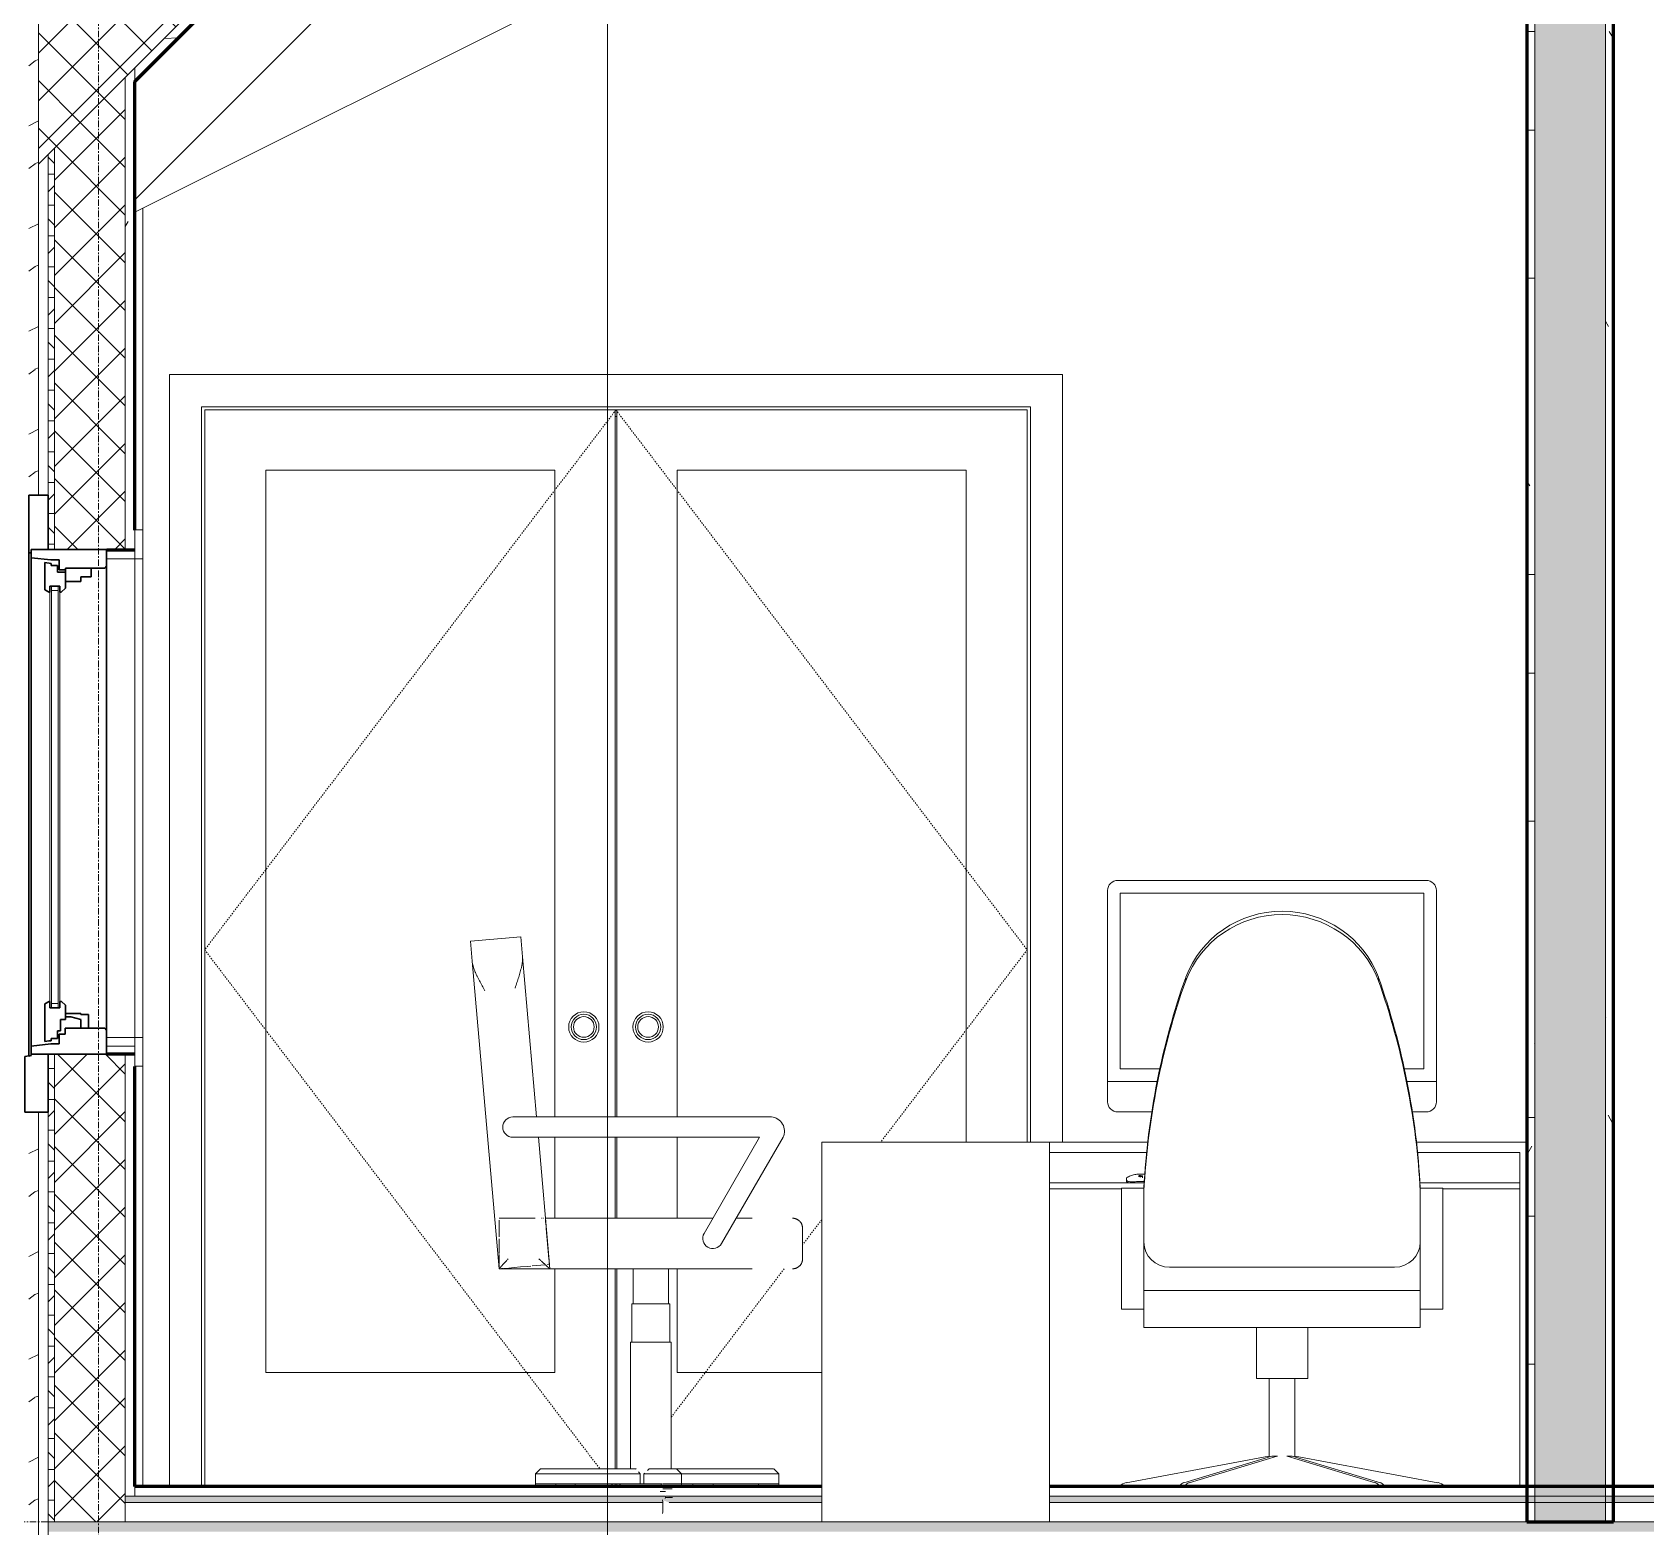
# Model space of a CAD drawing. Header units: inches. Extents: x -9046 to -7171, y -279 to 479.
# Drawn here: x -7554.7 to -7429.2, y 146.9 to 263.1 of the extents above; entities that cross this region are included whole.
import ezdxf

# ---------------------------------------------------------------- set-up
doc = ezdxf.new("R2010")
doc.units = ezdxf.units.IN
doc.header["$MEASUREMENT"] = 0
doc.linetypes.add('Dash 1_16_', pattern=[0.125, 0.0625, -0.0625])
doc.linetypes.add('Grid Line 1_2_', pattern=[0.875, 0.5, -0.125, 0.125, -0.125])
for name, color, linetype, lineweight in [('A-DOOR', 31, 'Continuous', 18), ('A-DOOR-1', 31, 'Continuous', 9), ('A-DOOR-2', 31, 'Dash 1_16_', 9), ('A-DOOR-FRAM', 31, 'Continuous', 9), ('A-FLOR-1', 192, 'Continuous', 60), ('A-FLOR-LEVL-1', 51, 'Grid Line 1_2_', 9), ('A-FLOR-MCUT', 51, 'Continuous', 18), ('A-FLOR-PATT-1', 8, 'Continuous', 9), ('A-GLAZ-1', 151, 'Continuous', 9), ('A-GLAZ-2', 151, 'Continuous', 30), ('A-ROOF', 132, 'Continuous', 18), ('A-ROOF-1', 132, 'Continuous', 60), ('A-ROOF-PATT-1', 132, 'Continuous', 9), ('A-WALL', 113, 'Continuous', 18), ('A-WALL-PATT-1', 111, 'Continuous', 9), ('G-ANNO-SYMB-1', 111, 'Continuous', 9), ('I-FURN', 30, 'Continuous', 9), ('I-WALL', 2, 'Continuous', 18), ('I-WALL-1', 2, 'Continuous', 60), ('S-BEAM', 12, 'Continuous', 9), ('S-GRID-1', 1, 'Grid Line 1_2_', 9)]:
    doc.layers.add(name, color=color, linetype=linetype, lineweight=lineweight)
pattern_1 = [(0, (-7549.7363, 124.937), (15.36, 3.84), [0.634, -10.886, 0.634, -10.886, -61.44]), (0, (-7549.7363, 124.937), (15.36, 3.84), [-23.04, 0.634, -22.406, 0.634, -10.886, -26.88]), (0, (-7549.7363, 124.937), (15.36, 3.84), [-57.6, 0.634, -7.046, 0.634, -18.566]), (120, (-7543.9763, 126.857), (-11.00554, 11.38215), [0.634, -10.886, 0.634, -10.886, -61.44]), (120, (-7543.9763, 126.857), (-11.00554, 11.38215), [-23.04, 0.634, -22.406, 0.634, -10.886, -26.88]), (120, (-7543.9763, 126.857), (-11.00554, 11.38215), [-57.6, 0.634, -7.046, 0.634, -18.566]), (240, (-7542.0563, 134.537), (-4.35446, -15.22215), [0.634, -10.886, 0.634, -10.886, -61.44]), (240, (-7542.0563, 134.537), (-4.35446, -15.22215), [-23.04, 0.634, -22.406, 0.634, -10.886, -26.88]), (240, (-7542.0563, 134.537), (-4.35446, -15.22215), [-57.6, 0.634, -7.046, 0.634, -18.566])]
pattern_2 = [(45, (-7549.7363, 124.937), (-1.856155, 1.856155), []), (135, (-7549.7363, 124.937), (-1.856155, -1.856155), [])]
pattern_3 = [(0, (-7549.7363, 124.937), (0, 2.399), []), (315, (-7549.7363, 124.937), (2.398506, 0), [3.393, -3.393]), (45, (-7549.7363, 124.937), (2.398506, 0), [3.393, -3.393])]

# ---------------------------------------------------------------- blocks, each defined once
blk = doc.blocks.new('Window-Casement-Andersen-A_Series - ACW3434-2462283-BUILDING SECTION - EAST_WEST - LOOKING NORTH')
at = {"layer": 'A-GLAZ-1'}
for p, q in [((8629.38, 224.41), (8630.01, 224.41)), ((8629.38, 182.69), (8629.38, 224.41)), ((8630.01, 224.41), (8630.01, 182.69)), ((8627.19, 222.84), (8629.38, 222.84)), ((8627.19, 184.25), (8627.19, 222.84)), ((8629.38, 222.84), (8629.38, 184.25)), ((8627.19, 222.16), (8629.38, 222.16)), ((8629.38, 222.16), (8630.01, 222.16)), ((8622.89, 220.04), (8622.89, 219.56)), ((8622.89, 219.71), (8623.41, 219.71)), ((8623.41, 219.56), (8623.41, 220.04)), ((8622.77, 219.56), (8622.77, 187.74)), ((8622.89, 219.56), (8622.89, 187.74)), ((8623.41, 219.56), (8623.41, 187.74)), ((8623.54, 219.56), (8623.54, 187.74)), ((8622.89, 187.24), (8622.89, 187.74)), ((8622.89, 187.57), (8623.41, 187.57)), ((8623.41, 187.74), (8623.41, 187.24)), ((8627.19, 184.94), (8629.38, 184.94)), ((8629.38, 184.94), (8630.01, 184.94)), ((8629.38, 184.25), (8627.19, 184.25)), ((8630.01, 182.69), (8629.38, 182.69))]:
    blk.add_line(p, q, dxfattribs=at)
at = {"layer": 'A-GLAZ-2'}
for p, q in [((8621.13, 227.13), (8622.63, 227.13)), ((8621.13, 227.13), (8622.63, 227.13)), ((8621.13, 183.49), (8621.13, 227.13)), ((8621.13, 226.63), (8621.13, 226.25)), ((8621.13, 226.25), (8621.13, 222.63)), ((8622.63, 227.13), (8622.63, 222.88)), ((8621.13, 222.63), (8621.32, 222.63)), ((8621.32, 222.88), (8627.19, 222.88)), ((8621.32, 183.63), (8621.32, 222.88)), ((8622.86, 222.08), (8621.32, 222.25)), ((8627.19, 222.88), (8627.19, 183.63)), ((8622.39, 219.75), (8622.39, 221.89)), ((8622.39, 221.89), (8622.87, 221.81)), ((8623.5, 222.08), (8622.86, 222.08)), ((8622.87, 221.81), (8622.87, 221.64)), ((8622.87, 221.64), (8623.37, 221.64)), ((8623.37, 221.64), (8623.37, 221.12)), ((8623.37, 221.12), (8623.98, 221.12)), ((8623.5, 221.31), (8623.5, 222.08)), ((8623.98, 221.31), (8623.5, 221.31)), ((8623.98, 221.44), (8623.98, 219.88)), ((8627.04, 221.44), (8623.98, 221.44)), ((8625.98, 221.44), (8625.98, 220.76)), ((8627.19, 221.6), (8627.04, 221.44)), ((8622.72, 219.56), (8622.39, 219.75)), ((8622.77, 220.04), (8623.54, 220.04)), ((8622.77, 220.04), (8622.77, 219.56)), ((8623.54, 220.04), (8623.54, 219.56)), ((8623.98, 219.88), (8623.66, 219.56)), ((8625.17, 220.4), (8623.98, 220.4)), ((8625.98, 220.76), (8625.17, 220.76)), ((8625.17, 220.76), (8625.17, 220.4)), ((8622.77, 219.56), (8622.72, 219.56)), ((8623.66, 219.56), (8623.54, 219.56)), ((8622.39, 187.54), (8622.72, 187.74)), ((8622.39, 184.61), (8622.39, 187.54)), ((8622.72, 187.74), (8622.77, 187.74)), ((8622.77, 187.74), (8622.77, 187.24)), ((8622.77, 187.24), (8623.54, 187.24)), ((8623.54, 187.24), (8623.54, 187.74)), ((8623.54, 187.74), (8623.67, 187.74)), ((8623.67, 187.74), (8623.98, 187.44)), ((8623.98, 187.44), (8623.98, 186.32)), ((8623.98, 186.32), (8623.61, 186.32)), ((8623.61, 186.32), (8623.61, 185.45)), ((8623.98, 186.81), (8625.18, 186.81)), ((8623.98, 186.54), (8624.41, 186.54)), ((8624.41, 186.54), (8625.17, 186.34)), ((8625.17, 186.34), (8625.17, 185.65)), ((8625.18, 186.81), (8625.18, 186.71)), ((8625.78, 186.71), (8625.18, 186.71)), ((8625.78, 185.65), (8625.78, 186.71)), ((8622.7, 184.66), (8622.39, 184.61)), ((8622.87, 184.66), (8622.7, 184.66)), ((8623.37, 184.86), (8622.87, 184.86)), ((8622.87, 184.86), (8622.87, 184.66)), ((8623.61, 185.45), (8623.37, 185.45)), ((8623.37, 185.45), (8623.37, 184.86)), ((8623.5, 185.19), (8623.5, 184.43)), ((8623.97, 185.19), (8623.5, 185.19)), ((8627.04, 185.65), (8623.97, 185.65)), ((8623.97, 185.65), (8623.97, 185.19)), ((8627.19, 185.49), (8627.04, 185.65)), ((8620.82, 183.44), (8621.32, 183.53)), ((8620.82, 179.13), (8620.82, 183.44)), ((8621.32, 183.53), (8621.13, 183.49)), ((8622.86, 184.43), (8621.32, 184.25)), ((8627.19, 183.63), (8621.32, 183.63)), ((8621.32, 183.63), (8621.32, 183.53)), ((8621.32, 183.53), (8621.32, 183.63)), ((8622.63, 183.63), (8622.63, 182)), ((8622.63, 183.63), (8622.63, 179.13)), ((8623.5, 184.43), (8622.86, 184.43)), ((8622.63, 179.13), (8620.82, 179.13)), ((8621.13, 179.13), (8622.63, 179.13))]:
    blk.add_line(p, q, dxfattribs=at)
blk = doc.blocks.new('Door-Interior-Double-Full Glass-Wood - 5_4x7-2414907-BUILDING SECTION - EAST_WEST - LOOKING NORTH')
at = {"layer": 'A-DOOR-1'}
for p, q in [((8632.07, 236.5), (8632.07, 150)), ((8701.57, 236.5), (8632.07, 236.5)), ((8701.57, 176.78), (8701.57, 236.5)), ((8634.57, 234), (8634.57, 150)), ((8634.57, 234), (8699.07, 234)), ((8634.82, 233.75), (8634.82, 150)), ((8666.76, 233.75), (8634.82, 233.75)), ((8666.76, 178.75), (8666.76, 233.75)), ((8698.82, 233.75), (8666.88, 233.75)), ((8666.88, 233.75), (8666.88, 178.75)), ((8698.82, 176.78), (8698.82, 233.75)), ((8699.07, 234), (8699.07, 176.78)), ((8639.57, 158.88), (8639.57, 229.06)), ((8639.57, 229.06), (8662.07, 229.06)), ((8662.07, 229.06), (8662.07, 178.75)), ((8671.57, 178.75), (8671.57, 229.06)), ((8671.57, 229.06), (8694.07, 229.06)), ((8694.07, 229.06), (8694.07, 176.78)), ((8662.07, 177.17), (8662.07, 170.87)), ((8666.76, 170.87), (8666.76, 177.17)), ((8666.88, 177.17), (8666.88, 170.87)), ((8671.57, 170.87), (8671.57, 177.17)), ((8662.07, 166.94), (8662.07, 158.88)), ((8666.76, 151.38), (8666.76, 166.94)), ((8666.88, 166.94), (8666.88, 151.38)), ((8671.57, 158.88), (8671.57, 166.94)), ((8662.07, 158.88), (8639.57, 158.88)), ((8682.83, 158.88), (8671.57, 158.88)), ((8666.76, 150), (8666.76, 150.2)), ((8666.88, 150.2), (8666.88, 150))]:
    blk.add_line(p, q, dxfattribs=at)
for centre, radius, start, end in [((8664.32, 185.75), 1.18, 0, 180), ((8664.32, 185.75), 0.984, 0, 180), ((8664.32, 185.75), 0.806, 0, 180), ((8669.32, 185.75), 1.18, 0, 180), ((8669.32, 185.75), 0.984, 360, 180), ((8669.32, 185.75), 0.806, 360, 180), ((8664.32, 185.75), 1.18, 180, 0), ((8664.32, 185.75), 0.984, 180, 0), ((8664.32, 185.75), 0.806, 180, 0), ((8669.32, 185.75), 1.18, 180, 360), ((8669.32, 185.75), 0.984, 180, 360), ((8669.32, 185.75), 0.806, 180, 360)]:
    blk.add_arc(centre, radius, start, end, dxfattribs=at)
at = {"layer": 'A-DOOR-2'}
for p, q in [((8666.82, 233.75), (8634.82, 191.75)), ((8666.82, 233.75), (8698.82, 191.75)), ((8634.82, 191.75), (8665.57, 151.38)), ((8698.82, 191.75), (8687.41, 176.78)), ((8682.83, 170.76), (8681.34, 168.81)), ((8679.91, 166.94), (8671.11, 155.38)), ((8666.47, 150.2), (8666.63, 150)), ((8667.16, 150.2), (8667.01, 150))]:
    blk.add_line(p, q, dxfattribs=at)
at = {"layer": 'A-DOOR-FRAM'}
for p, q in [((8634.82, 233.75), (8634.82, 150)), ((8634.82, 233.75), (8666.76, 233.75)), ((8666.76, 233.75), (8666.88, 233.75)), ((8666.88, 233.75), (8698.82, 233.75)), ((8698.82, 233.75), (8698.82, 176.78)), ((8666.76, 233.25), (8666.88, 233.25))]:
    blk.add_line(p, q, dxfattribs=at)
blk = doc.blocks.new('Truss - Truss-2014843-BUILDING SECTION - EAST_WEST - LOOKING NORTH')
at = {"layer": 'S-BEAM'}
for p, q in [((8629.38, 250.1), (8737.69, 358.42)), ((8629.38, 249.12), (8737.69, 303.28)), ((8643.64, 264.36), (8629.38, 250.1))]:
    blk.add_line(p, q, dxfattribs=at)
blk = doc.blocks.new('L-shaped_office_desk_18130 - Desk office-2126147-BUILDING SECTION - EAST_WEST - LOOKING NORTH')
at = {"layer": 'I-FURN'}
for p, q in [((8729.87, 197.15), (8705.86, 197.15)), ((8705.07, 196.36), (8705.07, 181.5)), ((8706.05, 196.17), (8706.05, 182.49)), ((8729.68, 196.17), (8706.05, 196.17)), ((8706.05, 182.49), (8706.05, 196.17)), ((8706.05, 196.17), (8729.68, 196.17)), ((8729.68, 182.49), (8729.68, 196.17)), ((8729.68, 196.17), (8729.68, 182.49)), ((8730.66, 181.5), (8730.66, 196.36)), ((8706.05, 182.49), (8709.16, 182.49)), ((8709.16, 182.49), (8706.05, 182.49)), ((8728.14, 182.49), (8729.68, 182.49)), ((8729.68, 182.49), (8728.14, 182.49)), ((8708.93, 181.5), (8705.07, 181.5)), ((8705.07, 179.93), (8705.07, 181.5)), ((8705.07, 181.5), (8708.93, 181.5)), ((8730.66, 181.5), (8728.37, 181.5)), ((8728.37, 181.5), (8730.66, 181.5)), ((8730.66, 181.5), (8730.66, 179.93)), ((8705.86, 179.14), (8708.55, 179.14)), ((8728.75, 179.14), (8729.87, 179.14)), ((8682.83, 176.78), (8700.54, 176.78)), ((8682.83, 147.25), (8682.83, 176.78)), ((8708.22, 176.78), (8700.54, 176.78)), ((8700.54, 176.78), (8700.54, 147.25)), ((8700.54, 175.99), (8708.15, 175.99)), ((8737.69, 176.78), (8729.09, 176.78)), ((8729.16, 175.99), (8737.16, 175.99)), ((8737.16, 175.99), (8737.16, 150)), ((8700.54, 173.63), (8707.94, 173.63)), ((8706.55, 173.84), (8706.55, 174)), ((8706.55, 173.84), (8706.55, 173.72)), ((8707.5, 174.12), (8707.5, 174.09)), ((8707.53, 174.2), (8707.53, 174.17)), ((8707.63, 174.14), (8707.63, 174.19)), ((8707.63, 174.1), (8707.63, 174.08)), ((8707.79, 174.02), (8707.79, 174.15)), ((8729.37, 173.63), (8737.16, 173.63)), ((8737.16, 173.63), (8737.16, 173.16)), ((8706.15, 173.16), (8700.54, 173.16)), ((8737.16, 173.16), (8731.15, 173.16)), ((8682.83, 147.25), (8700.54, 147.25))]:
    blk.add_line(p, q, dxfattribs=at)
at = {"layer": 'I-FURN', "flags": 128}
blk.add_lwpolyline([(8706.55, 174.02), (8706.63, 174.06), (8706.7, 174.1), (8706.78, 174.14), (8706.86, 174.17), (8706.94, 174.2), (8707.02, 174.23), (8707.1, 174.25), (8707.19, 174.27), (8707.27, 174.28), (8707.36, 174.3), (8707.44, 174.31), (8707.53, 174.31), (8707.61, 174.31), (8707.7, 174.31), (8707.79, 174.31), (8707.87, 174.3), (8707.96, 174.29), (8708, 174.28)], dxfattribs=at)
at = {"layer": 'I-FURN'}
for centre, start, end in [((8705.86, 196.36), 90, 180), ((8729.87, 196.36), 0, 90), ((8705.86, 179.93), 180, 270), ((8729.87, 179.93), 270, 0)]:
    blk.add_arc(centre, 0.787, start, end, dxfattribs=at)
for centre, major_axis, start_param, end_param in [((8707.57, 174.15), (0.0997, 0), 1.452382, 2.49958), ((8707.47, 174.14), (0.0832, 0), 5.320704, 7.56341), ((8707.64, 174.15), (0.171, 0), 3.696715, 4.403284), ((8707.56, 174.19), (0.0662, 0), 0, 2.117967), ((8707.6, 174.2), (0.0714, 0), 3.206189, 5.136484), ((8707.57, 174.15), (0.0997, 0), 0.928783, 1.432881), ((8707.61, 174.12), (0.0671, 0), 4.403284, 5.021494), ((8707.69, 174.15), (0.0997, 0), 0.109774, 2.212809), ((8707.65, 174.12), (0.0671, 0), 4.403284, 5.021494), ((8707.62, 174.15), (0.171, 0), 5.021494, 6.39296)]:
    blk.add_ellipse(centre, major_axis=major_axis, ratio=0.275637, start_param=start_param, end_param=end_param, dxfattribs=at)
for points in [[(8707.53, 173.73), (8707.46, 173.73), (8707.31, 173.72), (8707.1, 173.71), (8706.91, 173.71), (8706.75, 173.72), (8706.64, 173.74), (8706.57, 173.78), (8706.55, 173.82), (8706.55, 173.84)], [(8707.73, 173.73), (8707.7, 173.73), (8707.63, 173.73), (8707.57, 173.73), (8707.53, 173.73)], [(8707.95, 173.72), (8707.88, 173.72), (8707.8, 173.73), (8707.73, 173.73)]]:
    blk.add_open_spline(points, degree=3, dxfattribs=at)
for points, knots in [([(8706.55, 173.72), (8706.55, 173.72), (8706.55, 173.72), (8706.56, 173.71), (8706.56, 173.71), (8706.57, 173.7), (8706.57, 173.69), (8706.58, 173.69), (8706.59, 173.68), (8706.59, 173.68), (8706.6, 173.67), (8706.61, 173.67), (8706.62, 173.66), (8706.63, 173.65), (8706.64, 173.65), (8706.66, 173.64), (8706.68, 173.63), (8706.7, 173.63), (8706.71, 173.63)], [0, 0, 0, 0, 0.125, 0.1875, 0.25, 0.3125, 0.375, 0.4375, 0.46875, 0.5, 0.53125, 0.5625, 0.625, 0.6875, 0.75, 0.8125, 0.875, 1, 1, 1, 1]), ([(8706.56, 173.71), (8706.56, 173.71), (8706.56, 173.71), (8706.55, 173.72), (8706.55, 173.72), (8706.55, 173.72)], [0.75, 0.75, 0.75, 0.75, 0.8125, 0.875, 1, 1, 1, 1])]:
    blk.add_open_spline(points, degree=3, knots=knots, dxfattribs=at)
blk = doc.blocks.new('Chair-Executive - Chair-Executive-2126148-BUILDING SECTION - EAST_WEST - LOOKING NORTH')
at = {"layer": 'I-FURN'}
for p, q in [((8711.15, 189.35), (8711.15, 189.61)), ((8726.15, 189.35), (8726.15, 189.61)), ((8707.9, 173.2), (8706.15, 173.2)), ((8706.15, 173.2), (8706.15, 171.25)), ((8707.9, 172.97), (8707.9, 173.23)), ((8707.9, 172.97), (8707.9, 169.09)), ((8729.4, 172.97), (8729.4, 173.23)), ((8731.15, 173.2), (8729.4, 173.2)), ((8729.4, 169.09), (8729.4, 172.97)), ((8731.15, 173.2), (8731.15, 171.25)), ((8706.15, 171.25), (8706.15, 168.75)), ((8731.15, 171.25), (8731.15, 168.75)), ((8706.15, 168.75), (8706.15, 163.8)), ((8707.9, 168.75), (8707.9, 169.09)), ((8707.9, 163.8), (8707.9, 168.75)), ((8729.4, 168.75), (8729.4, 169.09)), ((8729.4, 163.8), (8729.4, 168.75)), ((8731.15, 168.75), (8731.15, 163.8)), ((8709.9, 167.06), (8727.4, 167.06)), ((8707.9, 165.25), (8714.9, 165.25)), ((8714.9, 165.25), (8722.4, 165.25)), ((8722.4, 165.25), (8729.4, 165.25)), ((8706.15, 163.8), (8707.9, 163.8)), ((8707.9, 163.8), (8707.9, 162.36)), ((8729.4, 163.8), (8731.15, 163.8)), ((8729.4, 162.36), (8729.4, 163.8)), ((8714.9, 162.36), (8707.9, 162.36)), ((8722.4, 162.36), (8714.9, 162.36)), ((8716.65, 158.4), (8716.65, 162.36)), ((8720.65, 162.36), (8720.65, 158.4)), ((8729.4, 162.36), (8722.4, 162.36)), ((8720.65, 158.4), (8716.65, 158.4)), ((8717.65, 158.4), (8717.65, 152.29)), ((8719.65, 152.29), (8719.65, 158.4)), ((8717.62, 152.36), (8706.52, 150.3)), ((8711, 150.3), (8717.86, 152.36)), ((8718.27, 152.36), (8711.41, 150.3)), ((8717.65, 152.36), (8717.62, 152.36)), ((8718.02, 152.36), (8717.86, 152.36)), ((8718.27, 152.36), (8718.03, 152.36)), ((8718.3, 152.36), (8718.27, 152.36)), ((8719.04, 152.36), (8719.01, 152.36)), ((8725.9, 150.3), (8719.04, 152.36)), ((8719.28, 152.36), (8719.04, 152.36)), ((8719.44, 152.36), (8719.28, 152.36)), ((8719.44, 152.36), (8726.3, 150.3)), ((8719.68, 152.36), (8719.65, 152.36)), ((8730.78, 150.3), (8719.68, 152.36))]:
    blk.add_line(p, q, dxfattribs=at)
for centre, major_axis, ratio, start_param, end_param in [((8718.65, 186.87), (8, 0), 0.984808, 0.355421, 2.786171), ((8718.65, 186.61), (8, 0), 0.984808, 0.355421, 2.786171), ((8767.82, 170.2), (60, 0), 0.984808, 2.806934, 3.090384), ((8669.48, 170.2), (60, 0), 0.984808, 0.051209, 0.334659), ((8767.82, 169.94), (60, 0), 0.984808, 2.806934, 3.090384), ((8669.48, 169.94), (60, 0), 0.984808, 0.051209, 0.334659), ((8709.9, 169.03), (2, 0), 0.984808, 3.141593, 4.712389), ((8727.4, 169.03), (2, 0), 0.984808, 4.712389, 6.283185), ((8706.69, 149.32), (0, 1), 0.951057, 0.174533, 0.796085), ((8711.1, 149.32), (0, 1), 0.587785, 0.174533, 0.796085), ((8711.51, 149.32), (0, 1), 0.587785, 0.174533, 0.796085), ((8725.8, 149.32), (0, 1), 0.587785, 5.4871, 6.108652), ((8726.2, 149.32), (0, 1), 0.587785, 5.4871, 6.108652), ((8730.62, 149.32), (0, 1), 0.951057, 5.4871, 6.108652)]:
    blk.add_ellipse(centre, major_axis=major_axis, ratio=ratio, start_param=start_param, end_param=end_param, dxfattribs=at)
blk = doc.blocks.new('Office_chair_with_leather_seat_18133 - Office_chair_with_leather_seat_18133-2126149-BUILDING SECTION - EAST_WEST - LOOKING NORTH')
at = {"layer": 'I-FURN'}
for p, q in [((8659.41, 192.77), (8655.49, 192.43)), ((8655.63, 190.86), (8655.49, 192.43)), ((8659.41, 192.77), (8659.55, 191.2)), ((8655.63, 190.86), (8657.72, 166.94)), ((8660.64, 178.75), (8659.55, 191.2)), ((8678.91, 178.75), (8658.8, 178.75)), ((8658.8, 177.17), (8678, 177.17)), ((8661.64, 167.28), (8660.78, 177.17)), ((8678, 177.17), (8673.68, 169.69)), ((8675.04, 168.9), (8679.82, 177.17)), ((8657.73, 170.87), (8657.85, 170.87)), ((8657.88, 170.87), (8658.01, 170.87)), ((8658.04, 170.87), (8658.17, 170.87)), ((8658.17, 170.87), (8660.54, 170.87)), ((8661.03, 170.87), (8661.08, 170.87)), ((8661.16, 170.87), (8661.19, 170.87)), ((8661.31, 170.87), (8661.33, 170.87)), ((8674.36, 170.87), (8661.33, 170.87)), ((8661.67, 166.94), (8661.33, 170.87)), ((8677.41, 170.87), (8676.18, 170.87)), ((8661.4, 170.08), (8661.6, 167.72)), ((8681.34, 167.72), (8681.34, 170.08)), ((8661.37, 167.25), (8661.33, 167.25)), ((8661.5, 167.27), (8661.46, 167.26)), ((8661.59, 167.27), (8661.56, 167.27)), ((8661.64, 167.28), (8661.62, 167.28)), ((8657.72, 166.94), (8661.67, 166.94)), ((8661.67, 166.94), (8677.41, 166.94)), ((8668.15, 166.94), (8668.15, 164.21)), ((8670.91, 164.21), (8670.91, 166.94)), ((8668.05, 164.21), (8668.05, 161.22)), ((8668.05, 164.21), (8669.53, 164.21)), ((8669.53, 164.21), (8671.01, 164.21)), ((8671.01, 161.22), (8671.01, 164.21)), ((8667.96, 161.22), (8667.96, 151.38)), ((8667.96, 161.22), (8669.53, 161.22)), ((8669.53, 161.22), (8671.11, 161.22)), ((8671.11, 151.38), (8671.11, 161.22)), ((8660.95, 151.38), (8660.56, 150.99)), ((8660.56, 150.99), (8660.56, 150.2)), ((8660.56, 150.99), (8661.72, 150.99)), ((8660.95, 151.38), (8661.53, 151.38)), ((8661.53, 151.38), (8668.37, 151.38)), ((8668.7, 150.99), (8661.72, 150.99)), ((8661.72, 150.99), (8668.7, 150.99)), ((8668.37, 151.38), (8668.4, 151.35)), ((8668.58, 151.14), (8668.7, 150.99)), ((8668.7, 150.99), (8668.7, 150.2)), ((8669.06, 151.05), (8668.99, 150.99)), ((8670.37, 150.99), (8668.99, 150.99)), ((8668.99, 150.99), (8670.37, 150.99)), ((8668.99, 150.99), (8668.99, 150.2)), ((8669.41, 151.38), (8669.27, 151.26)), ((8669.41, 151.38), (8670.75, 151.38)), ((8670.37, 150.99), (8671.93, 150.99)), ((8670.75, 151.38), (8671.53, 151.38)), ((8671.93, 150.99), (8671.53, 151.38)), ((8671.53, 151.38), (8678.66, 151.38)), ((8678.6, 150.99), (8671.93, 150.99)), ((8671.93, 150.2), (8671.93, 150.99)), ((8671.93, 150.99), (8678.6, 150.99)), ((8678.6, 150.99), (8679.49, 150.99)), ((8678.66, 151.38), (8679.08, 151.38)), ((8679.5, 150.99), (8679.11, 151.38)), ((8679.5, 150.99), (8679.49, 150.99)), ((8679.5, 150.2), (8679.5, 150.99)), ((8660.58, 150.2), (8660.56, 150.2)), ((8660.56, 150.2), (8660.56, 150)), ((8660.59, 150.2), (8660.61, 150.2)), ((8660.65, 150.2), (8660.61, 150.2)), ((8660.66, 150.2), (8660.71, 150.2)), ((8660.77, 150.2), (8660.71, 150.2)), ((8660.79, 150.2), (8660.86, 150.2)), ((8660.93, 150.2), (8660.86, 150.2)), ((8660.95, 150.2), (8661.03, 150.2)), ((8661.12, 150.2), (8661.03, 150.2)), ((8661.14, 150.2), (8661.23, 150.2)), ((8661.32, 150.2), (8661.23, 150.2)), ((8661.35, 150.2), (8661.44, 150.2)), ((8661.52, 150.2), (8661.44, 150.2)), ((8661.52, 150.2), (8661.63, 150.2)), ((8661.72, 150.2), (8661.63, 150.2)), ((8661.74, 150.2), (8661.72, 150.2)), ((8668.7, 150.2), (8661.74, 150.2)), ((8662.13, 150), (8662.13, 150.2)), ((8663.65, 150), (8663.65, 150.2)), ((8668.99, 150.2), (8668.7, 150.2)), ((8670.37, 150.2), (8668.99, 150.2)), ((8670.67, 149.61), (8670.27, 149.61)), ((8670.35, 150.2), (8670.35, 150)), ((8670.38, 150.2), (8670.42, 150.2)), ((8670.46, 150.2), (8670.5, 150.2)), ((8671.19, 149.81), (8670.47, 149.81)), ((8670.58, 150.2), (8670.5, 150.2)), ((8670.58, 150.2), (8670.64, 150.2)), ((8670.72, 150.2), (8670.63, 150.2)), ((8670.72, 150.2), (8670.81, 150.2)), ((8670.9, 150.2), (8670.81, 150.2)), ((8670.9, 150.2), (8671, 150.2)), ((8671.11, 150.2), (8671, 150.2)), ((8671.11, 150.2), (8671.14, 150.2)), ((8671.14, 150.2), (8671.19, 150.2)), ((8671.31, 150.2), (8671.19, 150.2)), ((8671.31, 150.2), (8671.41, 150.2)), ((8671.5, 150.2), (8671.41, 150.2)), ((8671.5, 150.2), (8671.59, 150.2)), ((8671.67, 150.2), (8671.59, 150.2)), ((8671.67, 150.2), (8671.74, 150.2)), ((8671.79, 150.2), (8671.74, 150.2)), ((8671.79, 150.2), (8671.85, 150.2)), ((8671.88, 150.2), (8671.85, 150.2)), ((8671.93, 150.2), (8671.91, 150.2)), ((8678.6, 150.2), (8671.93, 150.2)), ((8671.93, 150), (8671.93, 150.2)), ((8672.81, 150.2), (8672.81, 150)), ((8674.38, 150), (8674.38, 150.2)), ((8677.92, 150.2), (8677.92, 150)), ((8678.66, 150.2), (8678.6, 150.2)), ((8678.66, 150.2), (8678.71, 150.2)), ((8678.71, 150.2), (8678.76, 150.2)), ((8678.86, 150.2), (8678.76, 150.2)), ((8678.86, 150.2), (8678.96, 150.2)), ((8679.06, 150.2), (8678.96, 150.2)), ((8679.06, 150.2), (8679.15, 150.2)), ((8679.23, 150.2), (8679.15, 150.2)), ((8679.23, 150.2), (8679.3, 150.2)), ((8679.36, 150.2), (8679.3, 150.2)), ((8679.36, 150.2), (8679.39, 150.2)), ((8679.44, 150.2), (8679.4, 150.2)), ((8679.44, 150.2), (8679.47, 150.2)), ((8679.5, 150.2), (8679.49, 150.2)), ((8679.5, 150), (8679.5, 150.2)), ((8670.66, 149.08), (8670.67, 149.14)), ((8670.67, 149.14), (8671.22, 149.14)), ((8670.27, 147.25), (8670.67, 147.25))]:
    blk.add_line(p, q, dxfattribs=at)
at = {"layer": 'I-FURN', "flags": 128}
for points in [[(8661.33, 170.87), (8661.33, 170.85), (8661.33, 170.79), (8661.34, 170.7), (8661.35, 170.58), (8661.37, 170.43), (8661.38, 170.26), (8661.4, 170.08)], [(8680.55, 170.87), (8680.59, 170.87), (8680.62, 170.87), (8680.65, 170.87), (8680.68, 170.86), (8680.71, 170.86), (8680.74, 170.85), (8680.77, 170.84), (8680.8, 170.83), (8680.83, 170.82), (8680.86, 170.81), (8680.89, 170.8), (8680.92, 170.78), (8680.95, 170.77), (8680.97, 170.75), (8681, 170.73), (8681.03, 170.72), (8681.05, 170.7), (8681.07, 170.68), (8681.1, 170.66), (8681.12, 170.63), (8681.14, 170.61), (8681.16, 170.59), (8681.18, 170.56), (8681.2, 170.54), (8681.22, 170.51), (8681.23, 170.48), (8681.25, 170.46), (8681.26, 170.43), (8681.28, 170.4), (8681.29, 170.37), (8681.3, 170.34), (8681.31, 170.31), (8681.32, 170.28), (8681.32, 170.25), (8681.33, 170.22), (8681.34, 170.19), (8681.34, 170.16), (8681.34, 170.12), (8681.34, 170.09)], [(8657.72, 169.42), (8657.72, 170.1), (8657.72, 170.72)], [(8657.72, 168.12), (8657.72, 168.22), (8657.72, 168.76), (8657.72, 169.27)], [(8657.72, 167.28), (8657.72, 167.4), (8657.72, 167.76), (8657.72, 168.05)], [(8657.72, 166.94), (8657.72, 166.99), (8657.72, 167.14), (8657.72, 167.22)], [(8658.89, 167.04), (8658.48, 167), (8658.15, 166.97), (8658.06, 166.96)], [(8660.2, 167.15), (8659.97, 167.13), (8659.39, 167.08), (8658.91, 167.04)], [(8661.33, 167.25), (8660.62, 167.19), (8660.31, 167.16)], [(8661.6, 167.72), (8661.62, 167.55), (8661.63, 167.38), (8661.65, 167.23), (8661.66, 167.11), (8661.67, 167.01), (8661.67, 166.95), (8661.67, 166.94)], [(8681.34, 167.72), (8681.34, 167.69), (8681.34, 167.66), (8681.34, 167.63), (8681.33, 167.6), (8681.33, 167.57), (8681.32, 167.54), (8681.31, 167.5), (8681.3, 167.47), (8681.29, 167.45), (8681.28, 167.42), (8681.27, 167.39), (8681.25, 167.36), (8681.24, 167.33), (8681.22, 167.3), (8681.2, 167.28), (8681.19, 167.25), (8681.17, 167.23), (8681.15, 167.2), (8681.13, 167.18), (8681.1, 167.16), (8681.08, 167.14), (8681.06, 167.12), (8681.03, 167.1), (8681.01, 167.08), (8680.98, 167.06), (8680.95, 167.04), (8680.93, 167.03), (8680.9, 167.01), (8680.87, 167), (8680.84, 166.99), (8680.81, 166.98), (8680.78, 166.97), (8680.75, 166.96), (8680.72, 166.95), (8680.69, 166.95), (8680.66, 166.94), (8680.63, 166.94), (8680.59, 166.94), (8680.56, 166.94)], [(8658.02, 166.96), (8657.91, 166.95), (8657.77, 166.94), (8657.72, 166.94)]]:
    blk.add_lwpolyline(points, dxfattribs=at)
at = {"layer": 'I-FURN'}
for centre, radius, start, end in [((8658.8, 177.96), 0.787, 90, 270), ((8678.83, 177.65), 1.1, 333.8749, 86.1251), ((8674.36, 169.3), 0.787, 150, 330)]:
    blk.add_arc(centre, radius, start, end, dxfattribs=at)
for centre, major_axis, start_param, end_param in [((8670.27, 148.43), (0, 1.18), 4.712389, 5.177392), ((8670.27, 148.43), (0, 1.18), 4.247386, 4.712389), ((8670.47, 148.43), (0, 1.38), 5.253489, 5.367327)]:
    blk.add_ellipse(centre, major_axis=major_axis, ratio=0.173648, start_param=start_param, end_param=end_param, dxfattribs=at)
for points, knots in [([(8655.63, 190.86), (8655.64, 190.74), (8655.68, 190.56), (8655.75, 190.34), (8655.79, 190.21), (8655.83, 190.12), (8655.87, 190.02), (8655.92, 189.9), (8656, 189.74), (8656.09, 189.54), (8656.23, 189.29), (8656.4, 188.96), (8656.54, 188.7), (8656.62, 188.57)], [0, 0, 0, 0, 0.166667, 0.25, 0.291667, 0.333333, 0.375, 0.416667, 0.5, 0.583333, 0.666667, 0.833333, 1, 1, 1, 1]), ([(8658.97, 188.78), (8659.02, 188.92), (8659.12, 189.2), (8659.23, 189.55), (8659.32, 189.83), (8659.38, 190.03), (8659.42, 190.2), (8659.46, 190.34), (8659.48, 190.44), (8659.5, 190.54), (8659.52, 190.67), (8659.55, 190.9), (8659.56, 191.08), (8659.55, 191.2)], [0, 0, 0, 0, 0.166667, 0.333333, 0.416667, 0.5, 0.583333, 0.625, 0.666667, 0.708333, 0.75, 0.833333, 1, 1, 1, 1]), ([(8658.44, 167.72), (8658.39, 167.67), (8658.3, 167.57), (8658.19, 167.44), (8658.11, 167.36), (8658.06, 167.31), (8658.03, 167.28), (8658, 167.24), (8657.97, 167.21), (8657.94, 167.18), (8657.91, 167.15), (8657.89, 167.12), (8657.86, 167.09), (8657.84, 167.06), (8657.81, 167.04), (8657.79, 167.01), (8657.77, 166.99), (8657.76, 166.98), (8657.74, 166.96), (8657.73, 166.94), (8657.72, 166.94), (8657.72, 166.94)], [0, 0, 0, 0, 0.142857, 0.285714, 0.357143, 0.392857, 0.428571, 0.464286, 0.5, 0.535714, 0.571429, 0.607143, 0.642857, 0.678571, 0.714286, 0.75, 0.785714, 0.821429, 0.857143, 0.928571, 1, 1, 1, 1]), ([(8658.44, 167.72), (8658.39, 167.67), (8658.3, 167.57), (8658.19, 167.44), (8658.11, 167.36), (8658.06, 167.31), (8658.03, 167.28), (8658, 167.24), (8657.97, 167.21), (8657.94, 167.18), (8657.91, 167.15), (8657.89, 167.12), (8657.86, 167.09), (8657.84, 167.06), (8657.81, 167.04), (8657.79, 167.01), (8657.77, 166.99), (8657.76, 166.98), (8657.74, 166.96), (8657.73, 166.94), (8657.72, 166.94), (8657.72, 166.94)], [0, 0, 0, 0, 0.142857, 0.285714, 0.357143, 0.392857, 0.428571, 0.464286, 0.5, 0.535714, 0.571429, 0.607143, 0.642857, 0.678571, 0.714286, 0.75, 0.785714, 0.821429, 0.857143, 0.928571, 1, 1, 1, 1]), ([(8660.98, 167.57), (8660.97, 167.58), (8660.91, 167.63), (8660.86, 167.68), (8660.81, 167.72)], [0.6937732, 0.6937732, 0.6937732, 0.6937732, 0.75, 1, 1, 1, 1]), ([(8661.11, 167.45), (8661.1, 167.46), (8661.07, 167.49), (8661.03, 167.52), (8661.01, 167.54)], [0.4360982, 0.4360982, 0.4360982, 0.4360982, 0.5, 0.6308788, 0.6308788, 0.6308788, 0.6308788]), ([(8661.16, 167.4), (8661.15, 167.41), (8661.14, 167.43), (8661.12, 167.44), (8661.11, 167.45)], [0.68937986, 0.68937986, 0.68937986, 0.68937986, 0.71428571, 0.73670923, 0.73670923, 0.73670923, 0.73670923]), ([(8661.26, 167.32), (8661.24, 167.33), (8661.21, 167.36), (8661.18, 167.39), (8661.16, 167.4)], [0.1475436, 0.1475436, 0.1475436, 0.1475436, 0.25, 0.3351027, 0.3351027, 0.3351027, 0.3351027]), ([(8661.67, 166.94), (8661.67, 166.94), (8661.67, 166.94), (8661.65, 166.95), (8661.64, 166.96), (8661.62, 166.98), (8661.6, 167), (8661.58, 167.02), (8661.56, 167.04), (8661.54, 167.06), (8661.52, 167.08), (8661.49, 167.1), (8661.46, 167.13), (8661.43, 167.16), (8661.4, 167.19), (8661.36, 167.22), (8661.34, 167.24), (8661.33, 167.25)], [0, 0, 0, 0, 0.0714286, 0.1071429, 0.1428571, 0.1785714, 0.2142857, 0.25, 0.2857143, 0.3035714, 0.3214286, 0.3571429, 0.3928571, 0.4285714, 0.4642857, 0.5, 0.5316091, 0.5316091, 0.5316091, 0.5316091])]:
    blk.add_open_spline(points, degree=3, knots=knots, dxfattribs=at)
for points in [[(8661.29, 167.29), (8661.28, 167.3), (8661.27, 167.31), (8661.26, 167.32)], [(8661.33, 167.25), (8661.32, 167.26), (8661.31, 167.26), (8661.3, 167.27)]]:
    blk.add_open_spline(points, degree=3, dxfattribs=at)

msp = doc.modelspace()

# ---------------------------------------------------------------- hatches: boundary and pattern name
at = {"layer": 'A-FLOR-PATT-1'}
h = msp.add_hatch(dxfattribs=at)
h.set_pattern_fill('FP_32', color=256, style=0, pattern_type=2)
h.set_pattern_definition(pattern_3)
h.paths.add_polyline_path([(-7305.54593, 148.75), (-7305.54593, 149.25), (-7475.5725, 149.25), (-7475.5725, 148.75), (-7310.52953, 148.75)], flags=0)
h.paths.add_polyline_path([(-7541.9505, 148.75), (-7505.65868, 148.75), (-7505.64278, 148.95123), (-7505.16278, 148.75), (-7493.28904, 148.75), (-7493.28904, 149.25), (-7505.39728, 149.25), (-7504.92314, 149.13839), (-7505.4588, 149.0825), (-7505.48007, 149.25), (-7547.48343, 149.25), (-7547.48343, 148.75)], flags=0)
h = msp.add_hatch(dxfattribs=at)
h.set_pattern_fill('FP_32', color=256, style=0, pattern_type=2)
h.set_pattern_definition(pattern_3)
h.paths.add_polyline_path([(-7300.04593, 146.5), (-7300.04593, 147.25), (-7553.48343, 147.25), (-7553.48343, 146.5), (-7301.27269, 146.5)], flags=0)
at = {"layer": 'A-ROOF-PATT-1'}
h = msp.add_hatch(dxfattribs=at)
h.set_pattern_fill('FP_31', color=256, style=0, pattern_type=2)
h.set_pattern_definition(pattern_2)
h.paths.add_polyline_path([(-7298.79593, 252.85575), (-7298.79593, 265.93722), (-7426.51468, 393.65597), (-7554.23343, 265.93722), (-7554.23343, 252.85575), (-7426.51468, 380.5745), (-7299.54593, 253.60575)], flags=0)
h = msp.add_hatch(dxfattribs=at)
h.set_pattern_fill('FP_45', color=256, style=0, pattern_type=2)
h.set_pattern_definition([(355.236, (-7549.7363, 129.017), (-263.999686, 24.001546), [2.89, -286.108]), (11.31, (-7546.8563, 128.777), (96.00039, 24.000414), [3.671, -118.705]), (45, (-7543.256, 129.497), (0, 24.0006), [2.715, -31.226]), (46.848, (-7541.3363, 131.417), (335.998039, 360.002359), [5.264, -521.098]), (12.995, (-7537.7363, 135.257), (-215.999946, -48.001379), [3.202, -316.998]), (0, (-7534.616, 135.977), (24, 24), [6, -18]), (350.538, (-7528.6163, 135.977), (-120.000217, 23.99977), [2.92, -143.067]), (354.289, (-7549.7363, 135.497), (-215.999717, 24.001433), [2.412, -238.785]), (0, (-7547.336, 135.257), (24, 24), [3.6, -20.4]), (28.301, (-7543.7363, 135.257), (263.999841, 144.000819), [3.544, -350.812]), (52.125, (-7540.6163, 136.937), (-96.000349, -120.000279), [5.473, -268.169]), (39.289, (-7537.2563, 141.257), (144.000322, 119.999016), [3.411, -337.693]), (6.34, (-7534.6163, 143.417), (192.000086, 23.999), [4.347, -212.983]), (348.111, (-7530.2963, 143.897), (-335.999111, 72.0018444), [4.66, -461.336]), (353.29, (-7549.7363, 142.937), (216.000198, -24.000742), [4.108, -406.706]), (3.367, (-7545.6563, 142.457), (384.000105, 24.003305), [4.087, -404.618]), (33.69, (-7541.576, 142.697), (-47.99962, -24.00016), [4.327, -82.207]), (47.49, (-7537.9763, 145.097), (239.998435, 264.0019564), [3.907, -386.785]), (14.931, (-7535.3363, 147.977), (264.000774, 71.9981694), [3.726, -368.854]), (0, (-7531.736, 148.937), (24, 24), [2.88, -21.12]), (347.005, (-7528.8563, 148.937), (215.999946, -48.001379), [3.202, -316.998]), (0, (-7542.296, 124.937), (24, 24), [0.063, -23.937]), (223.152, (-7538.9363, 128.537), (360.002359, 335.998039), [5.264, -521.098]), (206.565, (-7542.776, 148.937), (-23.99974, -23.9997), [2.147, -51.519]), (188.13, (-7544.6963, 147.977), (-144.000218, -23.999654), [3.394, -166.312]), (156.801, (-7548.0563, 147.497), (-119.99995, 48.00137), [1.828, -180.951]), (26.565, (-7538.936, 128.537), (23.99974, 23.9997), [2.683, -50.982]), (6.71, (-7536.5363, 129.737), (-216.000198, -24.000742), [4.108, -406.706]), (349.875, (-7532.4563, 130.217), (407.9992525, -72.0020701), [6.826, -675.804]), (349.695, (-7549.7363, 126.377), (144.000477, -24.000103), [2.683, -265.645]), (15.524, (-7547.0963, 125.897), (-264.000139, -71.9991673), [4.484, -443.873]), (42.879, (-7542.7763, 127.097), (-311.9990114, -288.0003535), [4.585, -453.934]), (34.695, (-7539.4163, 130.217), (240.0000585, 167.9992156), [3.795, -375.679]), (9.462, (-7536.2963, 132.377), (120.000217, 23.99977), [4.38, -141.607]), (353.418, (-7531.9763, 133.097), (-408.0001485, 48.0004238), [6.281, -621.859]), (351.87, (-7549.7363, 132.377), (-144.000218, 23.999654), [3.394, -166.312]), (11.31, (-7546.3763, 131.897), (96.00039, 24.000414), [3.671, -118.705]), (42.51, (-7542.7763, 132.617), (-264.0019564, -239.998435), [3.907, -386.785]), (45, (-7539.896, 135.257), (0, 24.0006), [4.412, -29.529]), (17.354, (-7536.7763, 138.377), (-311.999979, -95.999553), [4.023, -398.29]), (356.633, (-7532.9363, 139.577), (-384.000105, 24.003305), [4.087, -404.618]), (342.897, (-7528.8563, 139.337), (239.999665, -72.00063), [3.264, -323.171]), (351.254, (-7549.7363, 138.377), (168.000296, -23.999242), [3.157, -312.514]), (14.931, (-7546.6163, 137.897), (264.000774, 71.9981694), [3.726, -368.854]), (32.005, (-7543.0163, 138.857), (-120.000722, -71.999341), [4.528, -221.887]), (49.899, (-7539.1763, 141.257), (-264.0002635, -311.9996052), [5.961, -590.186]), (15.945, (-7535.3363, 145.817), (-96.00064, -23.999112), [3.494, -171.228]), (353.991, (-7531.9763, 146.777), (240.000235, -24.000218), [4.585, -453.934]), (336.801, (-7527.4163, 146.297), (119.99995, -48.00137), [1.828, -180.951]), (350.538, (-7549.7363, 145.577), (-120.000217, 23.99977), [2.92, -143.067]), (10.008, (-7546.8563, 145.097), (264.00047, 47.999892), [4.143, -410.161]), (37.405, (-7542.7763, 145.817), (312.0020274, 239.997904), [5.136, -508.486]), (29.055, (-7538.6963, 124.937), (167.999253, 96.001016), [2.471, -244.624]), (10.784, (-7536.5363, 126.137), (-384.0003557, -71.997667), [5.131, -507.931]), (352.875, (-7531.4963, 127.097), (-168.000466, 24.000177), [5.805, -187.689])])
h.paths.add_polyline_path([(-7546.73343, 259.29509), (-7438.42093, 367.60759), (-7438.42093, 368.66825), (-7546.73343, 260.35575)], flags=0)
h.paths.add_polyline_path([(-7306.29593, 259.29509), (-7306.29593, 260.35575), (-7426.51468, 380.5745), (-7431.67093, 375.41825), (-7431.67093, 374.35759), (-7426.51468, 379.51384), (-7377.43687, 330.43603)], flags=0)
at = {"layer": 'A-WALL-PATT-1'}
h = msp.add_hatch(dxfattribs=at)
h.set_pattern_fill('FP_30', color=256, style=0, pattern_type=2)
h.set_pattern_definition(pattern_1)
h.paths.add_polyline_path([(-7431.67093, 147.25), (-7431.67093, 375.41825), (-7432.29593, 374.79325), (-7432.29593, 147.25)], flags=0)
h = msp.add_hatch(dxfattribs=at)
h.set_pattern_fill('FP_36', color=256, style=0, pattern_type=2)
h.set_pattern_definition([(161.57, (-7549.4963, 125.177), (-1.9204512, 0.0001504), [0, -13.661, 1.517, 0]), (18.43, (-7549.9763, 125.177), (-1.9204512, -0.0001504), [0, -13.661, 1.517, 0]), (108.43, (-7549.4963, 125.177), (0.9599691, -4.8007366), [4.553, -10.625]), (71.57, (-7549.9763, 125.177), (0.9599691, 4.8007366), [4.553, -10.625])])
h.paths.add_polyline_path([(-7432.29593, 147.25), (-7432.29593, 374.79325), (-7437.79593, 369.29325), (-7437.79593, 147.25)], flags=0)
h = msp.add_hatch(dxfattribs=at)
h.set_pattern_fill('FP_30', color=256, style=0, pattern_type=2)
h.set_pattern_definition(pattern_1)
h.paths.add_polyline_path([(-7438.42093, 147.25), (-7437.79593, 147.25), (-7437.79593, 369.29325), (-7438.42093, 368.66825), (-7438.42093, 151.51219)], flags=0)
h = msp.add_hatch(dxfattribs=at)
h.set_pattern_fill('FP_33', color=256, style=0, pattern_type=2)
h.set_pattern_definition([(216.87, (-7546.5383, 132.934), (23.989771, 15.993643), [3.998, -35.986]), (206.565, (-7541.7393, 130.535), (-7.99708, -7.99662), [8.941, -8.941]), (198.435, (-7541.7393, 126.537), (-15.993845, -7.9971), [5.058, -20.23])])
h.paths.add_polyline_path([(-7554.23343, 134.625), (-7554.23343, 179.125), (-7554.98343, 179.125), (-7554.98343, 134.625)], flags=0)
h.paths.add_polyline_path([(-7554.79543, 227.125), (-7554.23343, 227.125), (-7554.23343, 266.64433), (-7554.98343, 265.89433), (-7554.98293, 227.125)], flags=0)
h = msp.add_hatch(dxfattribs=at)
h.set_pattern_fill('FP_30', color=256, style=0, pattern_type=2)
h.set_pattern_definition(pattern_1)
h.paths.add_polyline_path([(-7546.73343, 149.25), (-7546.73343, 183.625), (-7547.48343, 183.625), (-7547.48343, 149.25)], flags=0)
h.paths.add_polyline_path([(-7546.73343, 222.875), (-7546.73343, 260.35575), (-7547.48343, 259.60575), (-7547.48343, 222.875)], flags=0)
h = msp.add_hatch(dxfattribs=at)
h.set_pattern_fill('FP_31', color=256, style=0, pattern_type=2)
h.set_pattern_definition(pattern_2)
h.paths.add_polyline_path([(-7551.20734, 147.25), (-7547.48343, 147.25), (-7547.48343, 183.625), (-7552.98343, 183.625), (-7552.98343, 147.25)], flags=0)
h.paths.add_polyline_path([(-7547.48343, 222.875), (-7547.48343, 259.60575), (-7552.98343, 254.10575), (-7552.98343, 222.875), (-7548.92093, 222.875)], flags=0)
h = msp.add_hatch(dxfattribs=at)
h.set_pattern_fill('FP_32', color=256, style=0, pattern_type=2)
h.set_pattern_definition(pattern_3)
h.paths.add_polyline_path([(-7552.98343, 147.25), (-7552.98343, 183.625), (-7553.48343, 183.625), (-7553.48343, 147.25)], flags=0)
h.paths.add_polyline_path([(-7553.48343, 222.875), (-7552.98343, 222.875), (-7552.98343, 254.10575), (-7553.48343, 253.60575), (-7553.48343, 226.84854)], flags=0)

# ---------------------------------------------------------------- linework, layer by layer
at = {"layer": 'A-FLOR-1'}
for p, q in [((-7493.28904, 150), (-7546.73343, 150)), ((-7386.52085, 150), (-7475.5725, 150))]:
    msp.add_line(p, q, dxfattribs=at)
at = {"layer": 'A-FLOR-LEVL-1'}
msp.add_line((-7197.39734, 147.25), (-7886.51809, 147.25), dxfattribs=at)
at = {"layer": 'A-FLOR-MCUT'}
for p, q in [((-7505.45694, 149.25), (-7547.48343, 149.25)), ((-7547.48343, 149.25), (-7547.48343, 147.25)), ((-7505.64373, 148.75), (-7547.48343, 148.75)), ((-7493.28904, 149.25), (-7505.39728, 149.25)), ((-7493.28904, 148.75), (-7505.16278, 148.75)), ((-7306.29593, 149.25), (-7475.5725, 149.25)), ((-7305.54593, 148.75), (-7475.5725, 148.75)), ((-7493.28904, 147.25), (-7553.48343, 147.25)), ((-7553.48343, 147.25), (-7553.48343, 134.625)), ((-7305.54593, 147.25), (-7475.5725, 147.25))]:
    msp.add_line(p, q, dxfattribs=at)
at = {"layer": 'A-ROOF'}
for p, q in [((-7554.23343, 252.85575), (-7426.51468, 380.5745)), ((-7554.23343, 266.64433), (-7554.23343, 252.85575))]:
    msp.add_line(p, q, dxfattribs=at)
at = {"layer": 'A-ROOF-1'}
msp.add_line((-7546.73343, 259.29509), (-7438.42093, 367.60759), dxfattribs=at)
at = {"layer": 'A-WALL'}
for p, q in [((-7432.29593, 147.25), (-7432.29593, 374.79325)), ((-7437.79593, 147.25), (-7437.79593, 369.29325)), ((-7546.73343, 259.29509), (-7546.73343, 260.35575)), ((-7547.48343, 222.875), (-7547.48343, 259.60575)), ((-7553.48343, 227.125), (-7553.48343, 253.60575)), ((-7552.98343, 222.875), (-7552.98343, 254.10575)), ((-7554.23343, 227.125), (-7554.23343, 252.85575)), ((-7552.98343, 147.25), (-7552.98343, 183.625)), ((-7547.48343, 149.25), (-7547.48343, 183.625)), ((-7554.23343, 134.625), (-7554.23343, 179.125)), ((-7553.48343, 147.25), (-7553.48343, 179.125)), ((-7546.73343, 149.25), (-7546.73343, 150))]:
    msp.add_line(p, q, dxfattribs=at)
at = {"layer": 'G-ANNO-SYMB-1'}
msp.add_line((-7509.94832, 405.76985), (-7509.94832, -196.89908), dxfattribs=at)
at = {"layer": 'I-WALL'}
for p, q in [((-7546.11523, 249.4341), (-7546.11523, 224.40625)), ((-7546.11523, 182.6875), (-7546.11523, 150))]:
    msp.add_line(p, q, dxfattribs=at)
at = {"layer": 'I-WALL-1'}
for p, q in [((-7431.67093, 147.25), (-7431.67093, 374.35759)), ((-7438.42093, 367.60759), (-7438.42093, 147.25)), ((-7546.73343, 224.40625), (-7546.73343, 259.29509)), ((-7548.92093, 222.875), (-7546.73343, 222.875)), ((-7546.73343, 183.625), (-7548.92093, 183.625)), ((-7546.73343, 150), (-7546.73343, 182.6875)), ((-7438.42093, 147.25), (-7431.67093, 147.25))]:
    msp.add_line(p, q, dxfattribs=at)
at = {"layer": 'S-GRID-1'}
msp.add_line((-7549.54593, -194), (-7549.54593, 454.14485), dxfattribs=at)

# ---------------------------------------------------------------- block references
at = {"layer": 'A-DOOR'}
msp.add_blockref('Door-Interior-Double-Full Glass-Wood - 5_4x7-2414907-BUILDING SECTION - EAST_WEST - LOOKING NORTH', (-16176.11531, 0), dxfattribs=at)
at = {"layer": 'A-GLAZ-1'}
msp.add_blockref('Window-Casement-Andersen-A_Series - ACW3434-2462283-BUILDING SECTION - EAST_WEST - LOOKING NORTH', (-16176.11531, 0), dxfattribs=at)
at = {"layer": 'I-FURN'}
for name in ['L-shaped_office_desk_18130 - Desk office-2126147-BUILDING SECTION - EAST_WEST - LOOKING NORTH', 'Chair-Executive - Chair-Executive-2126148-BUILDING SECTION - EAST_WEST - LOOKING NORTH', 'Office_chair_with_leather_seat_18133 - Office_chair_with_leather_seat_18133-2126149-BUILDING SECTION - EAST_WEST - LOOKING NORTH']:
    msp.add_blockref(name, (-16176.11531, 0), dxfattribs=at)
at = {"layer": 'S-BEAM'}
msp.add_blockref('Truss - Truss-2014843-BUILDING SECTION - EAST_WEST - LOOKING NORTH', (-16176.11531, 0), dxfattribs=at)

doc.saveas('drawing.dxf')
